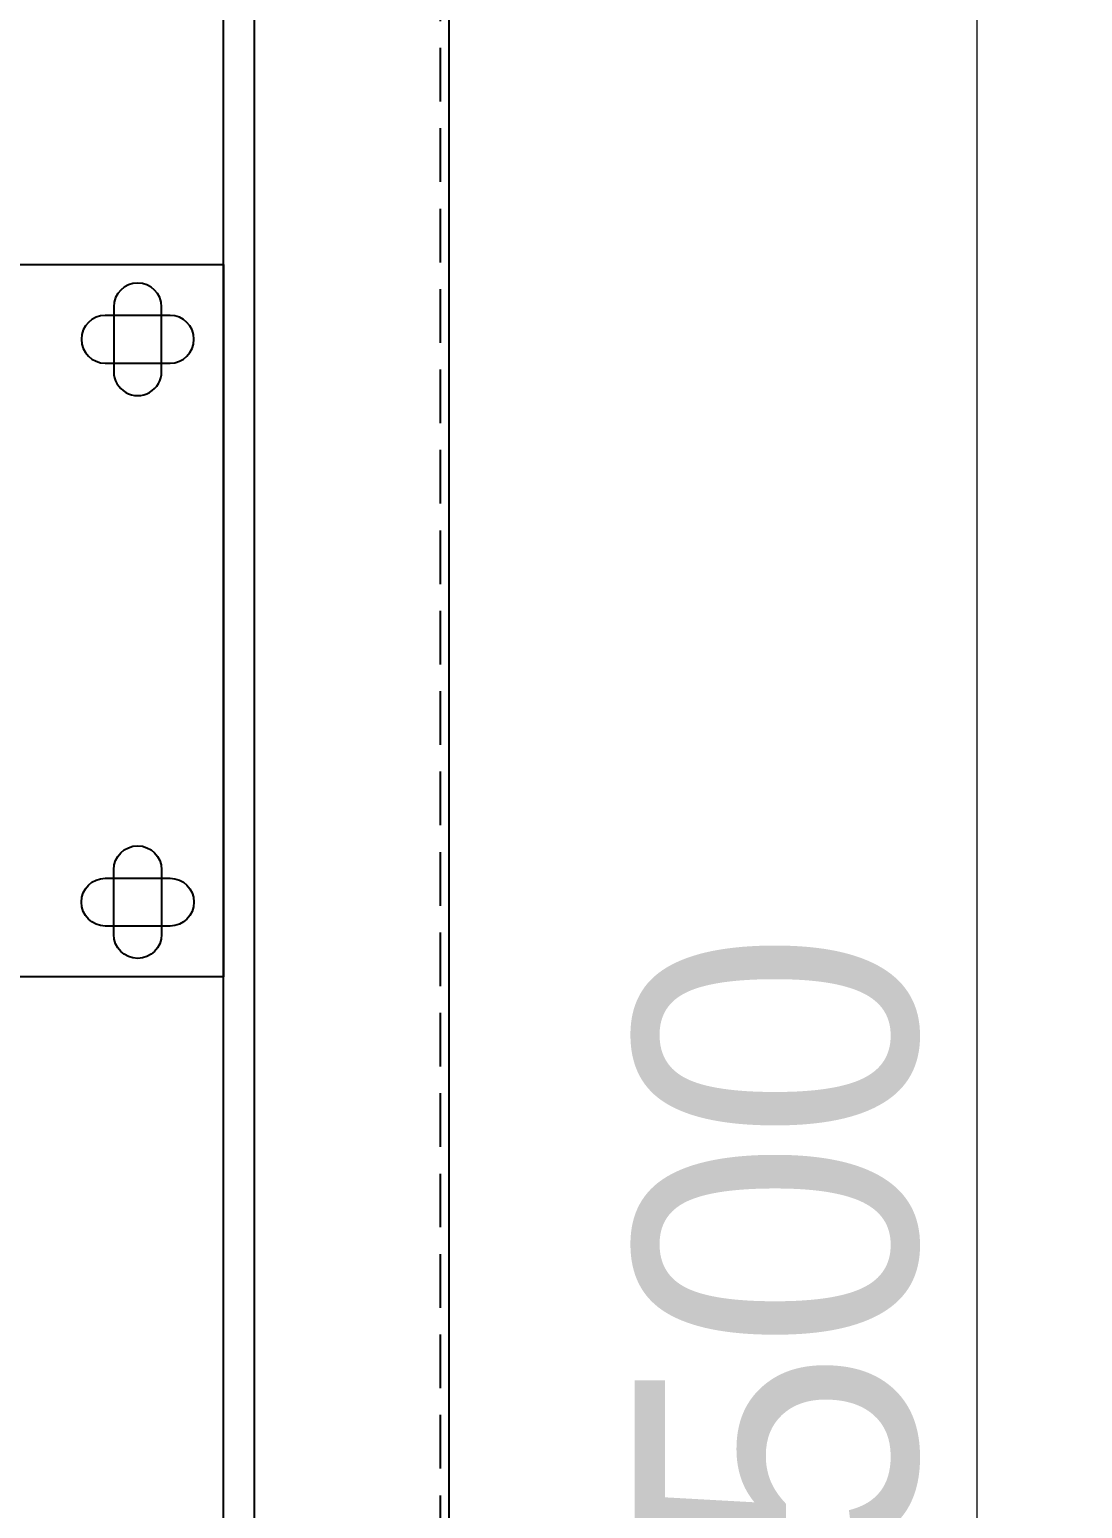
# Model space of a CAD drawing. Header units: millimetres. Extents: x 0 to 6126, y 0 to 4331.
# Drawn here: x 2108.7 to 2295.7, y 2752.1 to 3014.9 of the extents above; entities that cross this region are included whole.
import ezdxf

# ---------------------------------------------------------------- set-up
doc = ezdxf.new("R2010")
doc.units = ezdxf.units.MM
doc.linetypes.add('HIDDEN2', pattern=[4.7625, 3.175, -1.5875])
doc.layers.add('CNC', color=7, linetype='Continuous')
doc.layers.add('DIM', color=253, linetype='Continuous')
doc.dimstyles.new('CNC', dxfattribs={"dimtxt": 50, "dimasz": 5, "dimexe": 5, "dimexo": 15, "dimgap": 10, "dimtad": 1, "dimdec": 0, "dimtxsty": 'Standard', "dimblk": 'OPEN30', "dimcen": 10, "dimclrd": 5, "dimclre": 5, "dimclrt": 3, "dimazin": 3, "dimtfac": 1, "dimtdec": 0, "dimtmove": 0, "dimatfit": 3, "dimldrblk": 'ARCHTICK', "dimlwd": 9, "dimlwe": 9})

# ---------------------------------------------------------------- blocks, each defined once
blk = doc.blocks.new('*D3')
at = {"color": 0, "linetype": 'ByBlock', "lineweight": -2}
for p, q in [((2392.88, 4093.96), (2394.22, 4098.96)), ((2394.22, 4098.96), (2395.56, 4093.96)), ((2394.22, 4098.96), (2394.22, 4093.96)), ((2394.22, 2498.96), (2392.88, 2503.96)), ((2395.56, 2503.96), (2394.22, 2498.96)), ((2394.22, 2498.96), (2394.22, 2503.96))]:
    blk.add_line(p, q, dxfattribs=at)
at = {"layer": 'Defpoints', "color": 0, "ltscale": 3, "transparency": 16777216}
for p in [(2183.11, 4098.96), (2394.22, 4098.96), (2183.11, 2498.96)]:
    blk.add_point(p, dxfattribs=at)
at = {"layer": 'DIM', "color": 5, "lineweight": 9, "ltscale": 3, "transparency": 16777216}
for p, q in [((2198.11, 4098.96), (2399.22, 4098.96)), ((2394.22, 2503.96), (2394.22, 4093.96)), ((2198.11, 2498.96), (2399.22, 2498.96))]:
    blk.add_line(p, q, dxfattribs=at)
at = {"layer": 'DIM', "color": 3, "ltscale": 3, "transparency": 16777216, "insert": (2358.69, 3298.96), "char_height": 50, "attachment_point": 5, "rotation": 90}
blk.add_mtext('1600', dxfattribs=at)
blk = doc.blocks.new('_ArchTick')
at = {"color": 0, "const_width": 0.15}
blk.add_lwpolyline([(-0.5, -0.5), (0.5, 0.5)], dxfattribs=at)
blk = doc.blocks.new('_Open30')
at = {"color": 0, "linetype": 'ByBlock', "lineweight": -2}
for p, q in [((-1, 0.268), (0, 0)), ((0, 0), (-1, -0.268)), ((0, 0), (-1, 0))]:
    blk.add_line(p, q, dxfattribs=at)
blk = doc.blocks.new('*D21')
at = {"color": 0, "linetype": 'ByBlock', "lineweight": -2}
for p, q in [((2275.68, 3043.96), (2277.01, 3048.96)), ((2277.01, 3048.96), (2278.35, 3043.96)), ((2277.01, 3048.96), (2277.01, 3043.96)), ((2277.01, 2548.96), (2275.68, 2553.96)), ((2278.35, 2553.96), (2277.01, 2548.96)), ((2277.01, 2548.96), (2277.01, 2553.96))]:
    blk.add_line(p, q, dxfattribs=at)
at = {"layer": 'Defpoints', "color": 0, "ltscale": 3, "transparency": 16777216}
for p in [(2148.61, 3048.96), (2277.01, 3048.96), (2148.71, 2548.96)]:
    blk.add_point(p, dxfattribs=at)
at = {"layer": 'DIM', "color": 5, "lineweight": 9, "ltscale": 3, "transparency": 16777216}
for p, q in [((2163.61, 3048.96), (2282.01, 3048.96)), ((2277.01, 2553.96), (2277.01, 3043.96)), ((2163.71, 2548.96), (2282.01, 2548.96))]:
    blk.add_line(p, q, dxfattribs=at)
at = {"layer": 'DIM', "color": 3, "ltscale": 3, "transparency": 16777216, "insert": (2241.49, 2798.96), "char_height": 50, "attachment_point": 5, "rotation": 90}
blk.add_mtext('500', dxfattribs=at)
blk = doc.blocks.new('ovan8.5x20')
at = {"layer": 'CNC', "color": 2, "lineweight": -3}
for p, q in [((5.75, 4.25), (-5.75, 4.25)), ((-5.75, -4.25), (5.75, -4.25))]:
    blk.add_line(p, q, dxfattribs=at)
for centre, start, end in [((-5.75, 0), 90, 270), ((5.75, 0), 270, 90)]:
    blk.add_arc(centre, 4.25, start, end, dxfattribs=at)

msp = doc.modelspace()

# ---------------------------------------------------------------- linework, layer by layer
at = {"color": 7, "ltscale": 3}
msp.add_lwpolyline([(583.11, 4098.96), (2183.11, 4098.96), (2183.11, 2498.96), (583.11, 2498.96)], close=True, dxfattribs=at)
at = {"color": 7, "linetype": 'HIDDEN2', "ltscale": 3}
msp.add_lwpolyline([(584.61, 4097.46), (2181.61, 4097.46), (2181.61, 2500.46), (584.61, 2500.46)], close=True, dxfattribs=at)
at = {"color": 4, "ltscale": 3}
msp.add_lwpolyline([(2148.61, 3997.46), (1416.11, 3997.46), (1416.11, 2548.96), (2148.61, 2548.96)], close=True, dxfattribs=at)
at = {"color": 35, "ltscale": 3}
msp.add_lwpolyline([(2143.11, 3991.96), (1421.61, 3991.96), (1421.61, 2554.46), (2143.11, 2554.46)], close=True, dxfattribs=at)
at = {"color": 252, "ltscale": 3}
msp.add_lwpolyline([(1421.61, 2973.11), (2143.11, 2973.11), (2143.11, 2846.57), (1421.61, 2846.57)], close=True, dxfattribs=at)

# ---------------------------------------------------------------- block references
at = {"layer": 'CNC', "lineweight": -3}
for rotation in [270, 180]:
    msp.add_blockref('ovan8.5x20', (2127.86, 2959.84), dxfattribs=dict(at, rotation=rotation))
at = {"layer": 'CNC', "lineweight": -3, "xscale": -1, "rotation": 270}
msp.add_blockref('ovan8.5x20', (2127.86, 2859.84), dxfattribs=at)
at = {"layer": 'CNC', "lineweight": -3, "xscale": -1}
msp.add_blockref('ovan8.5x20', (2127.86, 2859.84), dxfattribs=at)

# ---------------------------------------------------------------- dimensions: what is measured, and where the dimension line sits
at = {"layer": 'DIM', "color": 7, "ltscale": 3}
dim = msp.add_linear_dim(base=(2394.22, 4098.96), p1=(2183.11, 2498.96), p2=(2183.11, 4098.96), angle=90, dimstyle='CNC', dxfattribs=at)
dim.commit()
dim.dimension.update_dxf_attribs({"geometry": '*D3', "text_midpoint": (2394.22, 3298.96), "dimtype": 160})
dim = msp.add_linear_dim(base=(2277.01, 3048.96), p1=(2148.71, 2548.96), p2=(2148.61, 3048.96), angle=90, dimstyle='CNC', dxfattribs=at)
dim.commit()
dim.dimension.update_dxf_attribs({"geometry": '*D21', "text_midpoint": (2241.49, 2798.96)})

doc.saveas('drawing.dxf')
